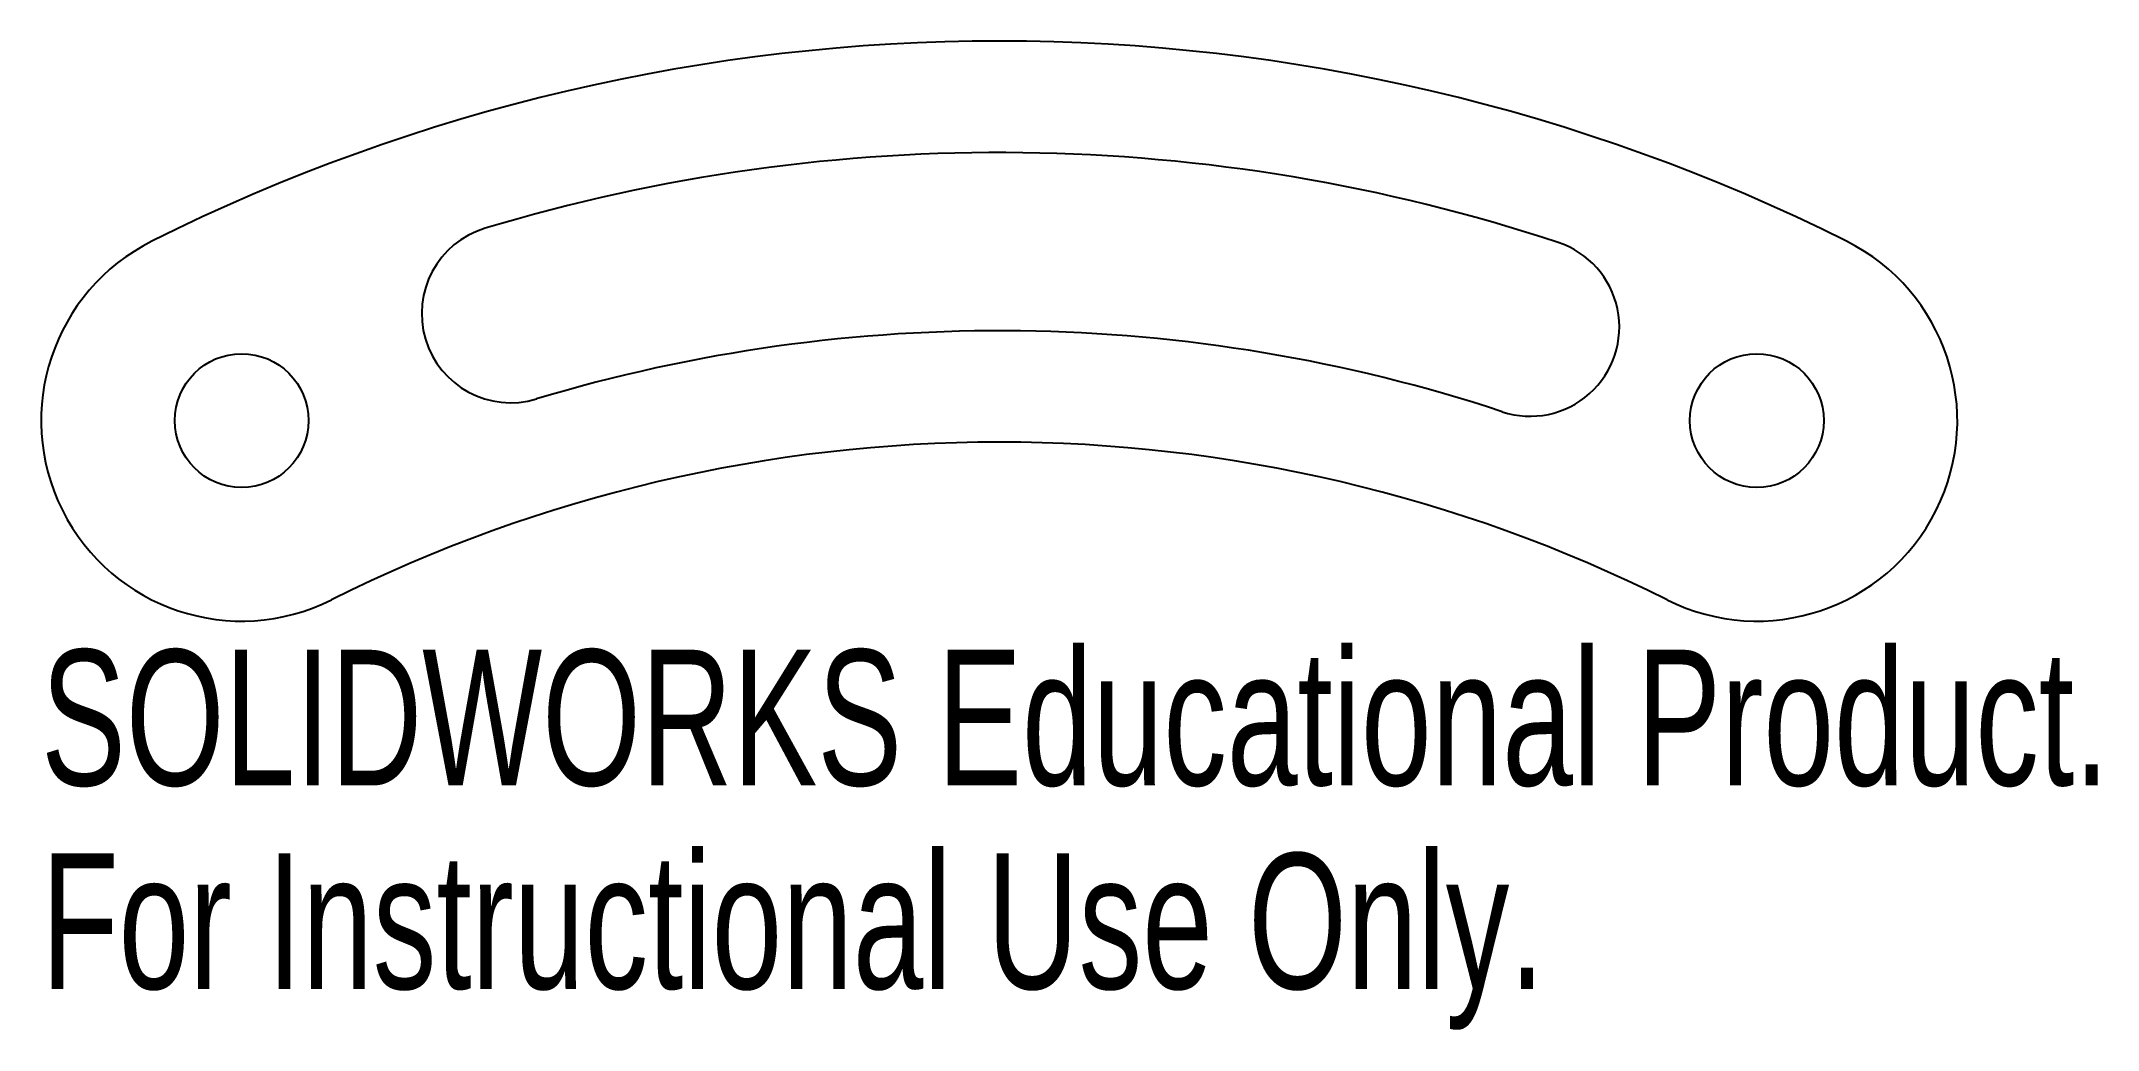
# Model space of a CAD drawing. Header units: inches. Extents: x -1.34 to 1.54, y -0.85 to 0.53.
import ezdxf

# ---------------------------------------------------------------- set-up
doc = ezdxf.new("R2010")
doc.units = ezdxf.units.IN
doc.header["$MEASUREMENT"] = 0
doc.styles.add('SLDTEXTSTYLE0', font='TXT', dxfattribs={"width": 0.7})

msp = doc.modelspace()

# ---------------------------------------------------------------- linework, layer by layer
at = {"color": 7, "linetype": 'Continuous', "lineweight": 25}
for centre in [(-1.0625, 0), (1.0625, 0)]:
    msp.add_circle(centre, 0.0938, dxfattribs=at)
for centre, radius, start, end in [((0, -2.1241), 2.6563, 63.425, 116.575), ((0, -2.1241), 2.5, 71.7251, 106.7624), ((-0.685, 0.15), 0.125, 106.7624, 286.7624), ((-1.0625, 0), 0.2812, 116.575, 296.575), ((0.7447, 0.1311), 0.125, 251.7251, 71.7251), ((1.0625, 0), 0.2812, 243.425, 63.425), ((0, -2.1241), 2.25, 71.7251, 106.7624), ((0, -2.1241), 2.0938, 63.425, 116.575)]:
    msp.add_arc(centre, radius, start, end, dxfattribs=at)

# ---------------------------------------------------------------- texts
at = {"color": 7, "linetype": 'Continuous', "char_height": 0.1903, "attachment_point": 1, "style": 'SLDTEXTSTYLE0'}
for s, insert in [('SOLIDWORKS Educational Product.', (-1.3438, -0.3214)), ('For Instructional Use Only.', (-1.3438, -0.6068))]:
    msp.add_mtext(s, dxfattribs=dict(at, insert=insert))

doc.saveas('drawing.dxf')
